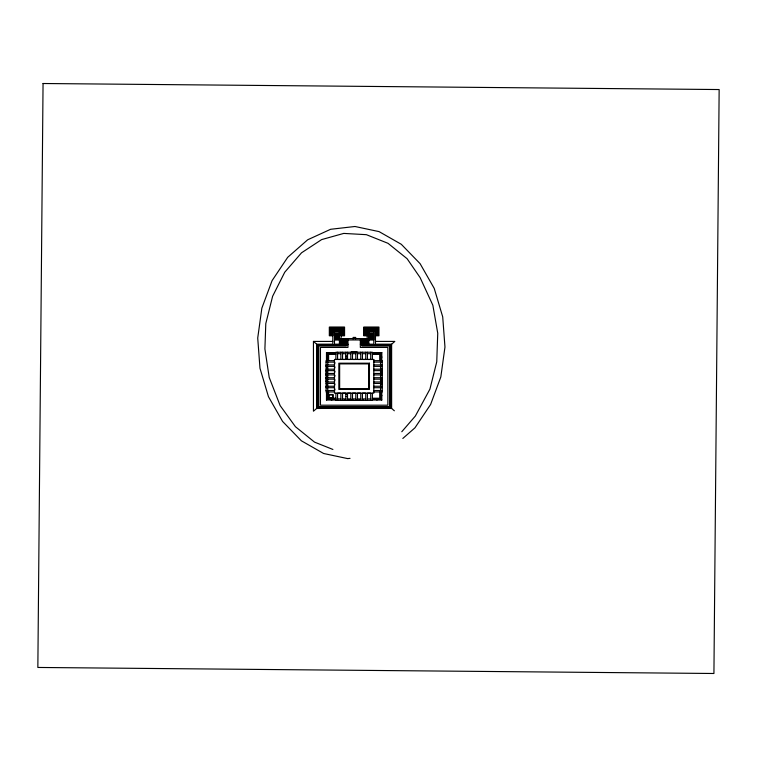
<?xml version="1.0" encoding="UTF-8"?>
<svg xmlns="http://www.w3.org/2000/svg" width="757" height="757" viewBox="0 0 757 757"><rect width="100%" height="100%" fill="white"/><g stroke="black" fill="none" stroke-linecap="round" stroke-linejoin="round"><path stroke-width="1.14" d="M401.778 431.745L415.366 416.028L429.919 389.136L436.751 361.827L437.745 333.212L432.853 305.251L420.126 277.63L407.105 258.705L388 243.309L366.388 234.679L343.754 233.411L321.621 239.6L301.523 252.81L284.736 272.227L272.615 296.29L265.792 323.599L264.903 348.949L269.208 377.45L280.137 405.591L295.438 426.721L314.543 442.126L332.91 449.459M402.819 438.464L414.978 427.8L430.601 404.484L440.829 376.939L444.965 347.056L442.713 316.861L434.234 288.417L420.107 263.673L401.295 244.293L379.077 231.614L354.976 226.494L330.62 229.286L307.673 239.789L287.707 257.304L272.085 280.62L261.856 308.165L257.721 338.048L259.973 368.243L268.451 396.687L282.579 421.431L301.39 440.811L323.608 453.49L347.709 458.61L350.027 458.345M394.359 410.786L391.624 408.449L316.663 408.449L313.445 411.202L313.445 341.416L332.796 341.416M326.475 391.956L326.475 400.027L327.469 399.176L335.89 399.176M372.397 353.443L380.818 353.443L381.812 352.592L381.812 360.663M360.323 344.18L373.797 344.18L373.797 331.651L375.481 331.651L375.481 344.18L391.624 344.18L394.842 341.416L375.481 341.416M332.796 333.033L332.541 329.815L341.35 329.815L341.095 333.033M334.48 333.08L339.41 333.08M367.192 333.033L366.927 329.815L375.746 329.815L375.481 333.033M368.877 333.08L373.797 333.08M332.796 333.487L332.001 333.487L332.001 329.361L341.89 329.361L341.89 333.487L341.095 333.487M334.48 333.534L339.41 333.534M367.192 333.487L366.397 333.487L366.397 329.361L376.286 329.361L376.286 333.487L375.481 333.487M368.877 333.534L373.797 333.534M332.796 333.951L331.462 333.951L331.462 328.898L342.419 328.898L342.419 333.951L341.095 333.951M334.48 333.998L339.41 333.998M367.192 333.951L365.858 333.951L365.858 328.898L376.816 328.898L376.816 333.951L375.481 333.951M368.877 333.998L373.797 333.998M332.796 334.405L330.932 334.405L330.932 328.443L342.959 328.443L342.959 334.405L341.095 334.405M334.48 334.452L339.41 334.452M367.192 334.405L365.328 334.405L365.328 328.443L377.355 328.443L377.355 334.405L375.481 334.405M368.877 334.452L373.797 334.452M332.796 334.859L330.393 334.859L330.393 327.989L343.498 327.989L343.498 334.859L341.095 334.859M367.192 334.859L364.789 334.859L364.789 327.989L377.885 327.989L377.885 334.859L375.481 334.859M334.48 334.916L339.41 334.916M368.877 334.916L373.797 334.916M332.796 335.323L329.863 335.323L329.863 327.526L344.028 327.526L344.028 335.323L341.095 335.323M367.192 335.323L364.259 335.323L364.259 327.526L378.424 327.526L378.424 335.323L375.481 335.323M334.48 335.37L339.41 335.37M368.877 335.37L373.797 335.37M332.796 335.777L329.323 335.777L329.323 327.071L344.567 327.071L344.567 335.777L341.095 335.777M367.192 335.777L363.72 335.777L363.72 327.071L378.954 327.071L378.954 335.777L375.481 335.777M334.48 335.834L339.41 335.834M368.877 335.834L373.797 335.834M334.48 336.288L339.41 336.288M368.877 336.288L373.797 336.288M334.48 336.751L339.41 336.751M368.877 336.751L373.797 336.751M334.48 337.206L339.41 337.206M368.877 337.206L373.797 337.206M334.48 337.669L339.41 337.669M368.877 337.669L373.797 337.669M334.48 338.124L339.41 338.124M368.877 338.124L373.797 338.124M334.48 338.587L373.797 338.587M334.48 339.041L339.41 339.041M368.877 339.041L373.797 339.041M334.48 339.505L339.41 339.505M368.877 339.505L373.797 339.505M334.48 339.959L373.797 339.959M313.445 341.416L316.663 344.18L332.796 344.18L332.796 331.651L334.48 331.651L334.48 344.18L347.965 344.18M347.965 344.776L317.363 344.776L317.363 407.843L390.924 407.843L390.924 344.776L362.007 344.776M346.28 345.381L318.063 345.381L318.063 407.238L390.224 407.238L390.224 345.381L362.007 345.381M351.617 352.128L356.67 352.298M326.475 360.663L326.475 352.592L335.89 352.592M372.397 352.592L381.812 352.592M331.282 352.857L331.954 352.942M376.333 352.904L377.005 352.942M331.282 353.131L331.954 353.084M376.333 353.093L377.005 353.131M331.282 353.311L331.954 353.264M376.333 353.264L377.005 353.311M326.475 352.592L327.469 353.443L335.89 353.443M337.575 353.689L340.868 353.689M342.552 353.689L345.835 353.689M347.52 353.689L350.813 353.689M352.497 353.689L355.79 353.689M357.474 353.689L360.758 353.689M362.442 353.689L365.735 353.689M367.419 353.689L370.712 353.689M335.89 354.408L328.595 354.408L328.595 360.663M372.397 354.408L379.692 354.408L379.692 360.663M345.835 356.15L347.52 356.15M327.478 356.708L326.617 356.708L326.674 357.285M326.617 357.285L327.478 357.285M381.67 357.285L380.799 357.285L380.799 356.708L381.67 356.708L381.613 357.285M345.835 358.184L347.52 358.184M334.49 360.663L326.068 360.663L326.068 391.956L334.49 391.956M373.797 360.663L382.219 360.663L382.219 391.956L373.797 391.956M326.068 362.111L334.49 362.111M373.797 362.111L382.219 362.111M334.49 362.717L334.973 362.717L334.49 364.325M326.068 364.931L334.49 364.931M373.797 364.931L382.219 364.931M326.068 365.754L326.627 365.754L326.627 386.874L326.068 386.874M326.068 366.379L334.49 366.379M373.797 366.379L382.219 366.379M334.49 366.984L334.973 366.984L334.49 368.583M381.66 368.337L382.219 368.337M326.068 369.198L334.49 369.198M373.797 369.198L382.219 369.198M326.068 370.637L334.49 370.637M373.797 370.637L382.219 370.637M326.068 371.025L326.627 371.025M381.66 371.025L382.219 371.025M334.49 371.242L334.973 371.242L334.49 372.851M326.068 372.028L326.627 372.028M381.66 372.028L382.219 372.028M326.068 373.456L334.49 373.456M373.797 373.456L382.219 373.456M326.068 374.213L326.627 374.213M381.66 374.213L382.219 374.213M326.068 374.904L334.49 374.904M373.797 374.904L382.219 374.904M326.068 375.217L326.627 375.217M381.66 375.217L382.219 375.217M334.49 375.51L334.973 375.51L334.49 377.109M326.068 377.402L326.627 377.402M381.66 377.402L382.219 377.402M326.068 377.724L334.49 377.724M373.797 377.724L382.219 377.724M326.068 378.415L326.627 378.415M381.66 378.415L382.219 378.415M326.068 379.162L334.49 379.162M373.797 379.162L382.219 379.162M334.49 379.777L334.973 379.777L334.49 381.377M326.068 380.591L326.627 380.591M381.66 380.591L382.219 380.591M326.068 381.604L326.627 381.604M381.66 381.604L382.219 381.604M326.068 381.982L334.49 381.982M373.797 381.982L382.219 381.982M326.068 383.43L334.49 383.43M373.797 383.43L382.219 383.43M334.49 384.036L334.973 384.036L334.49 385.644M381.66 384.282L382.219 384.282M326.068 386.25L334.49 386.25M373.797 386.25L382.219 386.25M326.068 387.698L334.49 387.698M373.797 387.698L382.219 387.698M334.49 388.303L334.973 389.902L334.49 389.902M326.068 390.517L334.49 390.517M373.797 390.517L382.219 390.517M345.835 394.435L347.52 394.435M328.595 394.501L333.137 394.501L333.137 398.22M327.478 395.334L326.617 395.334L326.674 395.911M381.67 395.334L380.799 395.334L380.799 395.911L381.67 395.911L381.613 395.334M326.617 395.911L327.478 395.911M345.835 396.479L347.52 396.479M335.89 398.22L328.595 398.22L328.595 391.956M372.397 398.22L379.692 398.22L379.692 391.956M337.575 398.939L340.868 398.939M342.552 398.939L345.835 398.939M347.52 398.939L350.813 398.939M352.497 398.939L355.79 398.939M357.474 398.939L360.758 398.939M362.442 398.939L365.735 398.939M367.419 398.939L370.712 398.939M372.397 399.176L380.818 399.176L381.812 400.027L381.812 391.956M331.282 399.355L331.954 399.355M376.333 399.355L377.005 399.355M331.954 399.393L331.282 399.724M376.333 399.393L377.005 399.762M326.475 400.027L335.89 400.027M372.397 400.027L381.812 400.027M391.624 344.18L391.624 408.449M381.5 357.285L381.443 356.708L381.282 357.285M381.5 395.911L381.443 395.334L381.282 395.911M381.235 356.708L381.187 357.285M381.235 395.334L381.187 395.911M381.026 356.708L380.97 357.285M381.026 395.334L380.97 395.911M380.818 353.443L380.818 360.663M380.818 391.956L380.818 399.176M380.534 362.111L380.534 364.931M380.534 366.379L380.534 369.198M380.534 370.637L380.534 373.456M380.534 374.904L380.534 377.724M380.534 379.162L380.534 381.982M380.534 383.43L380.534 386.25M380.534 387.698L380.534 390.517M377.005 353.453L377.005 352.715L376.333 352.715L376.333 353.453M377.005 399.166L377.005 399.904L376.333 399.166M375.217 331.651L375.217 330.279L367.467 330.279L367.467 331.651M374.677 331.651L374.677 330.733L367.997 330.733L367.997 331.651M374.147 331.651L368.536 331.651M372.397 359.461L372.397 352.242L335.89 352.242L335.89 359.461M372.397 393.157L372.397 400.377L335.89 400.377L335.89 393.157M370.712 352.242L370.712 359.461M370.712 393.157L370.712 400.377M370.003 359.461L368.129 359.461M370.003 393.157L368.129 393.157M368.877 344.18L368.877 331.651L367.192 331.651L367.192 338.511M368.347 339.959L368.347 344.18M367.807 339.959L367.807 344.18M367.419 352.242L367.419 359.461M367.419 393.157L367.419 400.377M367.277 339.959L367.277 344.18M366.738 339.959L366.738 344.18M366.199 339.959L366.199 344.18M365.669 339.959L365.669 344.18M365.735 352.242L365.735 359.461M365.735 393.157L365.735 400.377M365.224 338.511L365.224 339.959M365.129 339.959L365.129 344.18M365.025 359.461L363.152 359.461M365.025 393.157L363.152 393.157M364.6 339.959L364.6 344.18M364.06 339.959L364.06 344.18M363.53 339.959L363.53 344.18M363.445 399.904L363.445 400.377M362.991 339.959L362.991 344.18M362.461 339.959L362.461 344.18M362.442 352.242L362.442 359.461M362.442 393.157L362.442 400.377M361.922 339.959L362.007 345.987L389.524 345.987L389.524 406.641L318.763 406.641L318.763 345.987L346.28 345.987L346.356 339.959M361.392 339.959L361.392 344.18M360.852 339.959L360.852 344.18M360.758 352.242L360.758 359.461M360.758 393.157L360.758 400.377M360.323 339.959L360.323 347.425L387.839 347.425L387.839 405.194L320.448 405.194L320.448 347.425L347.965 347.425L347.965 339.959M360.313 399.904L360.313 400.377M360.048 359.461L358.184 359.461M360.048 393.157L358.184 393.157M359.14 399.904L359.14 400.377M357.474 352.242L357.474 359.461M357.474 393.157L357.474 400.377M356.973 352.724L356.973 352.024L351.314 352.024L351.314 352.724M356.594 399.904L356.594 400.377M355.79 352.242L355.79 359.461M355.79 393.157L355.79 400.377M355.695 338.881L355.695 337.423L353.093 337.423L353.093 338.881M355.412 399.904L355.412 400.377M355.08 359.461L353.207 359.461M355.08 393.157L353.207 393.157M352.866 399.904L352.866 400.377M352.497 352.242L352.497 359.461M352.497 393.157L352.497 400.377M351.693 399.904L351.693 400.377M350.813 352.242L350.813 359.461M350.813 393.157L350.813 400.377M350.103 359.461L348.229 359.461M350.103 393.157L348.229 393.157M349.147 399.904L349.147 400.377M347.974 399.904L347.974 400.377M347.435 339.959L347.435 344.18M347.52 352.242L347.52 359.461M347.52 393.157L347.52 400.377M346.895 339.959L346.895 344.18M345.826 339.959L345.826 344.18M345.835 352.242L345.835 359.461M345.835 393.157L345.835 400.377M345.287 339.959L345.287 344.18M345.126 359.461L343.262 359.461M345.126 393.157L343.262 393.157M344.757 339.959L344.757 344.18M344.842 399.904L344.842 400.377M344.217 339.959L344.217 344.18M343.687 339.959L343.687 344.18M343.148 339.959L343.148 344.18M343.053 338.511L343.053 339.959M342.618 339.959L342.618 344.18M342.552 352.242L342.552 359.461M342.552 393.157L342.552 400.377M342.079 339.959L342.079 344.18M341.549 339.959L341.549 344.18M341.095 338.511L341.095 331.651L339.41 331.651L339.41 344.18M341.01 339.959L341.01 344.18M340.82 331.651L340.82 330.279L333.071 330.279L333.071 331.651M340.868 352.242L340.868 359.461M340.868 393.157L340.868 400.377M340.48 339.959L340.48 344.18M340.281 331.651L340.281 330.733L333.61 330.733L333.61 331.651M340.158 359.461L338.284 359.461M340.158 393.157L338.284 393.157M339.94 339.959L339.94 344.18M339.751 331.651L334.14 331.651M337.575 352.242L337.575 359.461M337.575 393.157L337.575 400.377M331.954 353.453L331.954 352.715L331.282 353.453M331.954 399.166L331.954 399.904L331.282 399.904L331.282 399.166M327.753 362.111L327.753 364.931M327.753 366.379L327.753 369.198M327.753 370.637L327.753 373.456M327.753 374.904L327.753 377.724M327.753 379.162L327.753 381.982M327.753 383.43L327.753 386.25M327.753 387.698L327.753 390.517M327.469 353.443L327.469 360.663M327.469 391.956L327.469 399.176M327.27 356.708L327.308 357.285M327.261 395.334L327.27 395.911M327.052 357.285L327.043 356.708L326.882 357.285M327.052 395.911L327.043 395.334L326.882 395.911M326.835 356.708L326.835 357.285M326.835 395.334L326.835 395.911M316.663 344.18L316.663 408.449M43.054 83.507L37.85 667.456L713.927 673.493L719.15 89.544L43.054 83.507M373.797 359.461L334.49 359.461L334.49 393.157L373.797 393.157L373.797 359.461M369.444 363.199L338.843 363.199L338.843 389.429L369.444 389.429L369.444 363.199M368.631 363.89L339.647 363.89L339.647 388.738L368.631 388.738L368.631 363.89M332.616 394.946L329.106 394.946L329.106 397.775L332.616 397.775L332.616 394.946"/></g></svg>
